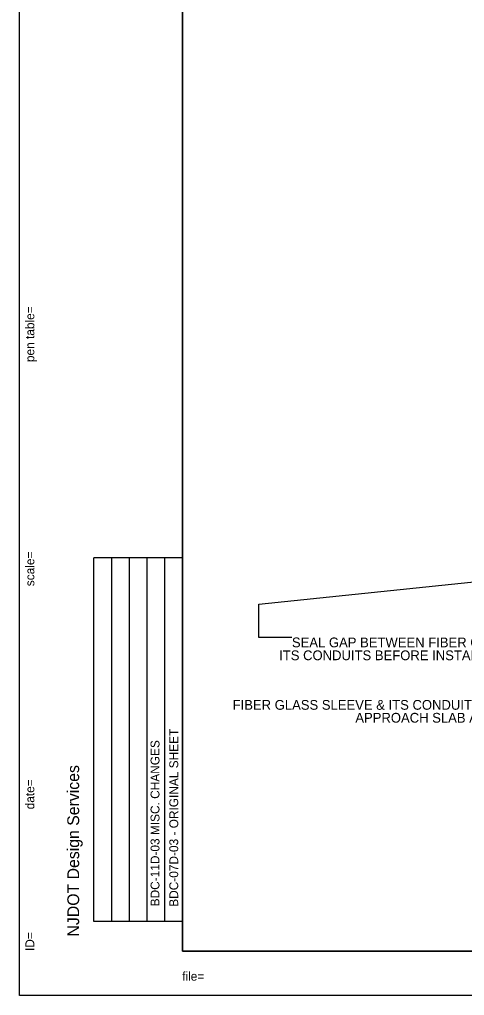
# Model space of a CAD drawing. Extents: x 507786 to 508835, y 495592 to 496252.
# Drawn here: x 507786.3 to 507936.8, y 495592 to 495922 of the extents above; entities that cross this region are included whole.
import ezdxf

# ---------------------------------------------------------------- set-up
doc = ezdxf.new("R2010")
doc.units = 0
doc.layers.add('1', color=7, linetype='Continuous')
doc.layers.add('41', color=7, linetype='Continuous')

msp = doc.modelspace()

# ---------------------------------------------------------------- linework, layer by layer
at = {"layer": '1'}
for p, q in [((507841.51, 496237.04), (507841.51, 495607.04)), ((507811.51, 495617.04), (507811.51, 495740.04)), ((507841.51, 495740.04), (507811.51, 495740.04)), ((507817.51, 495617.04), (507817.51, 495740.04)), ((507823.51, 495617.04), (507823.51, 495740.04)), ((507829.51, 495617.04), (507829.51, 495740.04)), ((507835.51, 495617.04), (507835.51, 495740.04)), ((507867.24, 495724.3), (507964.68, 495734.44)), ((507867.24, 495713.07), (507867.24, 495724.3)), ((507878.47, 495713.07), (507867.24, 495713.07)), ((507841.51, 495617.04), (507811.51, 495617.04)), ((507841.51, 495607.04), (508831.51, 495607.04)), ((508834.51, 495592.04), (507786.34, 495592.04))]:
    msp.add_line(p, q, dxfattribs=at)
at = {"layer": '41'}
for points in [[(507786.34, 496252.04), (508834.51, 496252.04), (508834.51, 495592.04), (507786.34, 495592.04)], [(507841.51, 496237.04), (508831.51, 496237.04), (508831.51, 495607.04), (507841.51, 495607.04)]]:
    msp.add_lwpolyline(points, close=True, dxfattribs=at)

# ---------------------------------------------------------------- texts
at = {"layer": '1'}
for s, height, rotation, p in [('...................pentable..................', 0.0432, 90, (507791.34, 495830.1)), ('pen table=', 3, 90, (507791.34, 495806.2)), ('......scale......', 0.0432, 90, (507791.34, 495745.1)), ('scale=', 3, 90, (507791.34, 495730.43)), ('BDC-07D-03 - ORIGINAL SHEET', 3, 90, (507840.01, 495622.04)), ('BDC-11D-03 MISC. CHANGES', 3, 90, (507833.67, 495622.19)), ('.......time......', 0.0432, 90, (507791.34, 495668.1)), ('NJDOT Design Services', 4, 90, (507806.51, 495611.97)), ('date=', 3, 90, (507791.34, 495654.98)), ('............who............', 0.0432, 90, (507791.34, 495615.04)), ('ID=', 3, 90, (507791.34, 495607.07)), ('file=', 3, 360, (507841.35, 495597.04)), ('...................bob..................', 0.0432, 360, (507851.34, 495597.04))]:
    msp.add_text(s, height=height, rotation=rotation, dxfattribs=at).set_placement(p)
for s, p in [('SEAL GAP BETWEEN FIBER GLASS SLEEVE AND', (507878.47, 495709.77)), ('ITS CONDUITS BEFORE INSTALLING EPOXY SEALANT ', (507874.16, 495705.41)), (' FIBER GLASS SLEEVE & ITS CONDUITS, UNDER EXISTING', (507857.2, 495688.65)), ('APPROACH SLAB AND TRANSITION SLAB', (507899.92, 495684.29))]:
    msp.add_text(s, height=3.3, dxfattribs=at).set_placement(p)

doc.saveas('drawing.dxf')
